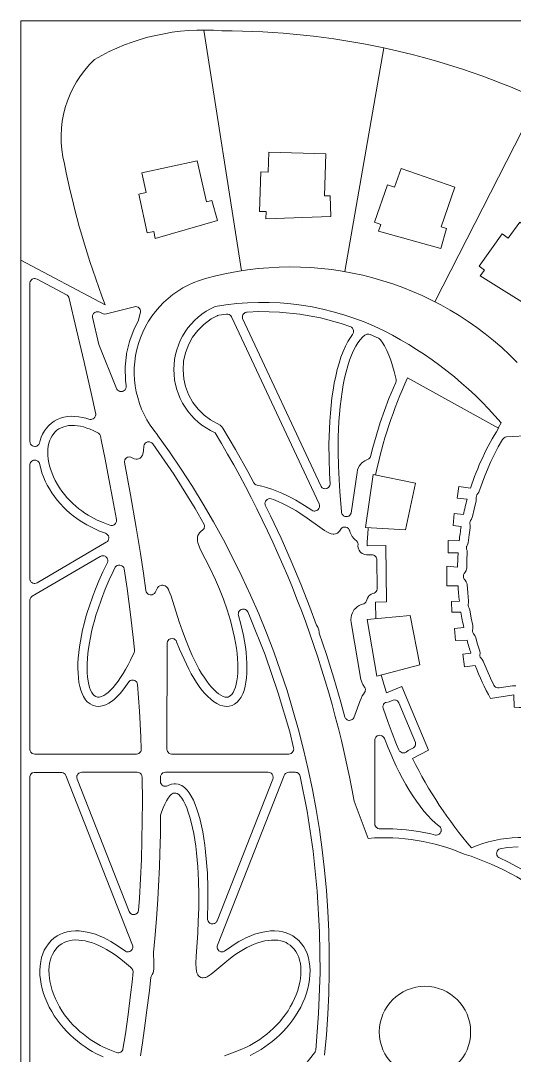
# Model space of a CAD drawing. Header units: inches. Extents: x 36 to 78.3, y 17.3 to 55.9.
# Drawn here: x 36.25 to 48.14, y 30.96 to 55.9 of the extents above; entities that cross this region are included whole.
import ezdxf

# ---------------------------------------------------------------- set-up
doc = ezdxf.new("R2010")
doc.units = ezdxf.units.IN
doc.layers.add('01_ORIGINAL_PLAN', color=7, linetype='CONTINUOUS', lineweight=20)
doc.layers.add('02_CONCEPT_CLOSED_AREAS', color=7, linetype='CONTINUOUS', lineweight=15)

msp = doc.modelspace()

# ---------------------------------------------------------------- linework, layer by layer
at = {"layer": '01_ORIGINAL_PLAN'}
for p, q in [((36.248, 17.906), (36.248, 55.9)), ((36.248, 55.9), (71.442, 55.9))]:
    msp.add_line(p, q, dxfattribs=at)
for points in [[(40.658, 55.675), (41.569, 49.871)], [(45, 55.245), (44.06, 49.85)], [(48.726, 54.013), (46.225, 49.126)], [(38.284, 49.049), (36.248, 50.129)], [(47.087, 44.63), (46.802, 44.667), (46.766, 44.393), (47.006, 44.362)], [(46.916, 43.993), (46.696, 44.016), (46.666, 43.73), (46.862, 43.709)], [(45.044, 43.247), (44.595, 43.241)], [(44.807, 41.482), (44.799, 41.881), (45.061, 41.886), (45.044, 43.247)], [(46.813, 43.357), (46.546, 43.371), (46.546, 43.074), (46.789, 43.074)], [(46.775, 42.728), (46.519, 42.748), (46.519, 42.277), (46.786, 42.274)], [(46.818, 41.908), (46.625, 41.902), (46.633, 41.638), (46.856, 41.638)], [(46.926, 41.27), (46.702, 41.249), (46.728, 40.961), (47.002, 40.962)], [(47.096, 40.651), (46.9, 40.63)], [(46.9, 40.63), (46.939, 40.324), (47.2, 40.358)], [(46.075, 38.317), (45.433, 39.849), (45.059, 39.693)], [(46.075, 38.317), (45.692, 38.109)]]:
    msp.add_lwpolyline(points, dxfattribs=at)
for points in [[(43.572, 51.68), (43.598, 52.69), (42.23, 52.734), (42.214, 52.252), (42.035, 52.258), (42.004, 51.303), (42.163, 51.298), (42.158, 51.123), (43.721, 51.177), (43.704, 51.675)], [(40.725, 51.537), (40.502, 52.523), (39.164, 52.23), (39.268, 51.758), (39.093, 51.72), (39.298, 50.787), (39.453, 50.821), (39.491, 50.65), (40.993, 51.087), (40.853, 51.565)], [(46.381, 50.933), (46.709, 51.889), (45.415, 52.34), (45.257, 51.885), (45.088, 51.944), (44.773, 51.041), (44.923, 50.989), (44.866, 50.824), (46.374, 50.409), (46.506, 50.889)], [(48.804, 49.422), (49.389, 50.246), (48.277, 51.045), (47.995, 50.654), (47.85, 50.758), (47.292, 49.982), (47.421, 49.889), (47.319, 49.747), (48.648, 48.921), (48.911, 49.345)], [(45.757, 44.748), (44.738, 44.957), (44.556, 43.684), (45.524, 43.622)], [(45.629, 41.562), (44.593, 41.461), (44.828, 40.095), (45.865, 40.369)]]:
    msp.add_lwpolyline(points, close=True, dxfattribs=at)
for points in [[(44.283, 37.084, 0.090917), (40.931, 45.968, -0.652582), (40.931, 49.011, -0.158741), (45.004, 48.425, -0.098355), (47.824, 46.203), (47.755, 46.078)], [(47.087, 44.63, -0.062406), (47.763, 46.073), (45.572, 47.29, 0.058367), (44.801, 44.944, 0.058367)], [(46.916, 43.993, -0.01479), (47.006, 44.362, -0.01479)], [(44.621, 43.68, 0.010358), (44.595, 43.241)], [(46.813, 43.357, -0.013879), (46.862, 43.709)], [(46.775, 42.728, -0.013523), (46.789, 43.074, -0.013523)], [(46.818, 41.908, -0.014342), (46.786, 42.274)], [(46.926, 41.27, -0.014645), (46.856, 41.638)], [(47.096, 40.651, -0.012679), (47.002, 40.962)], [(48.142, 39.35), (48.13, 39.649), (47.57, 39.561, -0.034306), (47.2, 40.358, -0.034306)], [(44.936, 40.124, 0.010564), (45.059, 39.693, 0.010564)], [(45.692, 38.109, 0.060935), (47.109, 35.956, -0.206423), (49.375, 35.99)], [(46.935, 35.809, 0.119192), (44.621, 36.188), (44.283, 37.084)]]:
    msp.add_lwpolyline(points, format="xyb", dxfattribs=at)
msp.add_circle((45.989, 31.521), 1.1, dxfattribs=at)
for centre, radius, start, end in [((40.658, 50.423), 5.252, 85.2142, 120.0956), ((41.139, 37.317), 18.339, 65.5622, 90.1344), ((39.813, 53.089), 2.593, 133.6015, 194.2753), ((57.911, 56.571), 21.019, 191.3089, 200.9684), ((42.751, 42.34), 7.624, 44.2289, 105.6047), ((41.312, 47.434), 2.33, 105.2161, 220.7715), ((22.064, 33.195), 21.619, 354.0583, 36.0319), ((47.898, 31.093), 8.26, 81.9573, 88.3074), ((44.996, 29.643), 6.464, 23.734, 72.5429)]:
    msp.add_arc(centre, radius, start, end, dxfattribs=at)
at = {"layer": '02_CONCEPT_CLOSED_AREAS'}
for points in [[(36.7, 45.714), (36.685, 45.686), (36.675, 45.674), (36.664, 45.663), (36.637, 45.646), (36.606, 45.637), (36.59, 45.636), (36.559, 45.639), (36.529, 45.651), (36.504, 45.67), (36.493, 45.682), (36.484, 45.695), (36.472, 45.724), (36.468, 45.756), (36.468, 49.564), (36.469, 49.579), (36.477, 49.609), (36.483, 49.623), (36.502, 49.647), (36.526, 49.667), (36.54, 49.674), (36.569, 49.682), (36.585, 49.684), (36.615, 49.681), (36.644, 49.67), (37.35, 49.295), (37.365, 49.286), (37.389, 49.263), (37.406, 49.234), (37.596, 48.447), (37.778, 47.666), (37.955, 46.885), (38.056, 46.417), (38.056, 46.402), (38.051, 46.371), (38.038, 46.343), (38.028, 46.33), (38.018, 46.319), (37.992, 46.301), (37.963, 46.29), (37.947, 46.288), (37.916, 46.289), (37.819, 46.318), (37.736, 46.338), (37.647, 46.353), (37.556, 46.362), (37.47, 46.364), (37.381, 46.358), (37.289, 46.342), (37.207, 46.319), (37.126, 46.286), (37.055, 46.248), (36.987, 46.2), (36.924, 46.145), (36.866, 46.08), (36.819, 46.014), (36.776, 45.936), (36.741, 45.856), (36.717, 45.781)], [(37.976, 48.751), (37.977, 48.782), (37.98, 48.797), (37.992, 48.825), (38.001, 48.838), (38.011, 48.849), (38.035, 48.868), (38.063, 48.88), (38.078, 48.883), (38.093, 48.884), (38.123, 48.881), (38.152, 48.87), (38.199, 48.846), (38.238, 48.834), (38.279, 48.829), (38.319, 48.832), (38.986, 49.006), (39.017, 49.01), (39.048, 49.006), (39.077, 48.993), (39.09, 48.985), (39.112, 48.962), (39.128, 48.935), (39.136, 48.905), (39.135, 48.873), (39.08, 48.66), (38.983, 48.472), (38.878, 48.193), (38.869, 48.166), (38.801, 47.877), (38.796, 47.849), (38.765, 47.557), (38.764, 47.529), (38.77, 47.238), (38.789, 47.095), (38.789, 47.063), (38.781, 47.033), (38.766, 47.005), (38.743, 46.983), (38.716, 46.967), (38.701, 46.962), (38.67, 46.957), (38.639, 46.962), (38.624, 46.967), (38.609, 46.974), (38.584, 46.993), (38.565, 47.018), (38.559, 47.033), (38.133, 48.092)], [(41.718, 45.034), (41.423, 45.564), (41.12, 46.08), (41.097, 46.113), (41.081, 46.129), (41.051, 46.153), (40.825, 46.275), (40.671, 46.388), (40.523, 46.532), (40.398, 46.695), (40.29, 46.89), (40.217, 47.083), (40.176, 47.27), (40.159, 47.481), (40.173, 47.692), (40.217, 47.896), (40.297, 48.105), (40.388, 48.27), (40.512, 48.434), (40.658, 48.58), (40.84, 48.714), (40.98, 48.788), (40.993, 48.794), (41.02, 48.801), (41.207, 48.826), (41.237, 48.826), (41.267, 48.818), (41.293, 48.804), (41.315, 48.783), (41.331, 48.758), (43.437, 44.249), (43.447, 44.219), (43.449, 44.204), (43.446, 44.173), (43.435, 44.143), (43.418, 44.118), (43.406, 44.107), (43.38, 44.09), (43.351, 44.08), (43.335, 44.078), (43.32, 44.078), (43.289, 44.085), (43.261, 44.099), (43.086, 44.215), (42.985, 44.277), (42.881, 44.338), (42.771, 44.399), (42.659, 44.456), (42.542, 44.51), (42.419, 44.561), (42.296, 44.606), (42.174, 44.645), (42.056, 44.676), (41.944, 44.699), (41.916, 44.709), (41.89, 44.726), (41.87, 44.748), (41.862, 44.761)], [(41.982, 48.888), (42.486, 48.875), (42.977, 48.824), (43.473, 48.733), (43.969, 48.601), (44.205, 48.516), (44.219, 48.508), (44.242, 48.487), (44.259, 48.459), (44.269, 48.429), (44.27, 48.413), (44.267, 48.381), (44.262, 48.366), (44.246, 48.338), (44.191, 48.263), (44.133, 48.169), (44.074, 48.055), (44.016, 47.924), (43.965, 47.788), (43.919, 47.645), (43.876, 47.49), (43.838, 47.328), (43.804, 47.16), (43.774, 46.989), (43.748, 46.805), (43.726, 46.623), (43.709, 46.438), (43.695, 46.248), (43.685, 46.061), (43.679, 45.876), (43.676, 45.689), (43.679, 45.328), (43.691, 44.989), (43.705, 44.728), (43.698, 44.697), (43.684, 44.669), (43.663, 44.646), (43.651, 44.636), (43.622, 44.623), (43.591, 44.617), (43.56, 44.619), (43.544, 44.624), (43.516, 44.638), (43.504, 44.648), (43.484, 44.672), (43.476, 44.686), (41.594, 48.717), (41.589, 48.748), (41.589, 48.764), (41.596, 48.794), (41.602, 48.808), (41.62, 48.834), (41.631, 48.845), (41.657, 48.862), (41.687, 48.872), (41.702, 48.873)], [(44.211, 44.031), (44.198, 44.002), (44.189, 43.989), (44.166, 43.967), (44.152, 43.958), (44.122, 43.947), (44.091, 43.944), (44.059, 43.95), (44.03, 43.963), (44.017, 43.973), (44.006, 43.984), (43.988, 44.011), (43.978, 44.041), (43.976, 44.057), (43.938, 44.549), (43.919, 44.841), (43.904, 45.164), (43.896, 45.508), (43.899, 45.868), (43.905, 46.053), (43.914, 46.235), (43.928, 46.418), (43.945, 46.599), (43.966, 46.777), (43.991, 46.954), (44.02, 47.123), (44.053, 47.285), (44.089, 47.435), (44.13, 47.581), (44.173, 47.716), (44.22, 47.84), (44.269, 47.953), (44.32, 48.052), (44.373, 48.138), (44.425, 48.209), (44.489, 48.277), (44.542, 48.319), (44.573, 48.335), (44.588, 48.34), (44.62, 48.344), (44.636, 48.343), (44.667, 48.334), (44.868, 48.245), (44.894, 48.229), (44.915, 48.207), (44.96, 48.147), (45.014, 48.06), (45.069, 47.953), (45.119, 47.84), (45.165, 47.716), (45.209, 47.581), (45.248, 47.439), (45.286, 47.281), (45.292, 47.249), (45.295, 47.22), (45.293, 47.206), (45.285, 47.178), (45.121, 46.796), (44.911, 46.214), (44.731, 45.609), (44.68, 45.396), (44.666, 45.369), (44.657, 45.358), (44.635, 45.338), (44.622, 45.331), (44.571, 45.309), (44.538, 45.292), (44.491, 45.258), (44.463, 45.233), (44.432, 45.199), (44.406, 45.162), (44.388, 45.128), (44.367, 45.075), (44.352, 45.012)], [(38.123, 45.954), (38.145, 45.934), (38.153, 45.922), (38.167, 45.895), (38.189, 45.794), (38.284, 45.326), (38.375, 44.858), (38.462, 44.39), (38.555, 43.871), (38.556, 43.856), (38.553, 43.825), (38.543, 43.795), (38.535, 43.782), (38.514, 43.759), (38.501, 43.75), (38.487, 43.742), (38.457, 43.733), (38.426, 43.731), (38.396, 43.738), (38.235, 43.799), (38.093, 43.862), (37.947, 43.938), (37.872, 43.982), (37.797, 44.03), (37.722, 44.082), (37.651, 44.136), (37.577, 44.196), (37.505, 44.261), (37.431, 44.333), (37.363, 44.405), (37.302, 44.477), (37.238, 44.56), (37.184, 44.637), (37.131, 44.721), (37.08, 44.812), (37.037, 44.9), (37.002, 44.982), (36.97, 45.07), (36.942, 45.165), (36.923, 45.245), (36.909, 45.33), (36.9, 45.422), (36.898, 45.494), (36.902, 45.571), (36.912, 45.645), (36.927, 45.714), (36.952, 45.79), (36.973, 45.838), (37.003, 45.893), (37.046, 45.952), (37.077, 45.986), (37.12, 46.025), (37.168, 46.058), (37.219, 46.086), (37.287, 46.113), (37.347, 46.129), (37.398, 46.138), (37.476, 46.144), (37.545, 46.142), (37.617, 46.135), (37.691, 46.122), (37.76, 46.106), (37.844, 46.08), (37.921, 46.051), (37.994, 46.02), (38.076, 45.981)], [(38.747, 45.254), (38.749, 45.285), (38.753, 45.3), (38.759, 45.314), (38.776, 45.34), (38.798, 45.36), (38.825, 45.375), (38.84, 45.379), (38.87, 45.382), (38.901, 45.377), (38.985, 45.339), (39.033, 45.33), (39.055, 45.33), (39.086, 45.337), (39.106, 45.344), (39.124, 45.354), (39.147, 45.374), (39.162, 45.39), (39.182, 45.424), (39.191, 45.448), (39.202, 45.492), (39.207, 45.534), (39.211, 45.644), (39.219, 45.675), (39.236, 45.703), (39.246, 45.715), (39.272, 45.734), (39.302, 45.745), (39.318, 45.748), (39.349, 45.747), (39.365, 45.743), (39.394, 45.73), (39.407, 45.721), (39.429, 45.697), (39.934, 44.968), (40.454, 44.138), (40.668, 43.756), (40.676, 43.724), (40.676, 43.708), (40.671, 43.676), (40.665, 43.661), (40.657, 43.646), (40.635, 43.622), (40.589, 43.587), (40.556, 43.554), (40.53, 43.515), (40.518, 43.488), (40.508, 43.449), (40.505, 43.409), (40.509, 43.357), (40.519, 43.31), (40.539, 43.25), (40.584, 43.147), (40.805, 42.711), (40.945, 42.418), (41.042, 42.193), (41.136, 41.952), (41.224, 41.7), (41.265, 41.569), (41.304, 41.436), (41.339, 41.302), (41.371, 41.168), (41.4, 41.034), (41.424, 40.902), (41.445, 40.772), (41.461, 40.645), (41.472, 40.521), (41.479, 40.397), (41.48, 40.289), (41.478, 40.181), (41.47, 40.081), (41.458, 39.989), (41.442, 39.905), (41.422, 39.832), (41.395, 39.757), (41.367, 39.702), (41.337, 39.659), (41.306, 39.628), (41.271, 39.604), (41.244, 39.594), (41.212, 39.59), (41.173, 39.594), (41.129, 39.606), (41.068, 39.636), (41.017, 39.669), (40.963, 39.713), (40.907, 39.766), (40.848, 39.829), (40.788, 39.901), (40.731, 39.977), (40.668, 40.07), (40.608, 40.165), (40.551, 40.262), (40.492, 40.372), (40.436, 40.482), (40.383, 40.594), (40.33, 40.712), (40.233, 40.949), (40.146, 41.181), (40.068, 41.407), (39.872, 42.03), (39.829, 42.143), (39.806, 42.191), (39.783, 42.226), (39.758, 42.253), (39.74, 42.267), (39.726, 42.276), (39.697, 42.286), (39.674, 42.291), (39.652, 42.291), (39.63, 42.286), (39.601, 42.276), (39.572, 42.256), (39.544, 42.226), (39.516, 42.182), (39.487, 42.119), (39.468, 42.094), (39.443, 42.075), (39.414, 42.062), (39.399, 42.059), (39.368, 42.059), (39.337, 42.067), (39.323, 42.073), (39.31, 42.082), (39.287, 42.104), (39.271, 42.131), (39.263, 42.162), (39.204, 42.585), (39.134, 43.056), (39.033, 43.685), (38.895, 44.469)], [(36.469, 45.202), (36.477, 45.232), (36.492, 45.259), (36.513, 45.281), (36.54, 45.297), (36.554, 45.302), (36.585, 45.307), (36.615, 45.304), (36.63, 45.299), (36.657, 45.285), (36.68, 45.264), (36.689, 45.251), (36.702, 45.223), (36.731, 45.101), (36.76, 45.002), (36.797, 44.902), (36.84, 44.801), (36.888, 44.705), (36.939, 44.613), (37.001, 44.515), (37.063, 44.426), (37.129, 44.342), (37.203, 44.254), (37.277, 44.176), (37.354, 44.1), (37.433, 44.03), (37.515, 43.962), (37.597, 43.901), (37.678, 43.844), (37.762, 43.792), (37.843, 43.744), (38.001, 43.662), (38.148, 43.597), (38.291, 43.542), (38.319, 43.527), (38.343, 43.506), (38.36, 43.479), (38.369, 43.448), (38.37, 43.432), (38.367, 43.4), (38.355, 43.371), (38.336, 43.345), (38.311, 43.326), (36.648, 42.35), (36.62, 42.338), (36.588, 42.333), (36.573, 42.334), (36.542, 42.342), (36.515, 42.358), (36.503, 42.368), (36.484, 42.393), (36.477, 42.407), (36.469, 42.438), (36.468, 42.453)], [(42.14, 44.221), (42.136, 44.236), (42.134, 44.268), (42.136, 44.284), (42.147, 44.314), (42.155, 44.327), (42.176, 44.351), (42.189, 44.36), (42.217, 44.374), (42.248, 44.38), (42.28, 44.377), (42.342, 44.355), (42.449, 44.31), (42.559, 44.26), (42.666, 44.205), (42.77, 44.148), (42.874, 44.088), (42.971, 44.028), (43.15, 43.909), (43.452, 43.692), (43.571, 43.61), (43.624, 43.578), (43.671, 43.553), (43.73, 43.531), (43.774, 43.523), (43.797, 43.522), (43.836, 43.528), (43.858, 43.535), (43.884, 43.549), (43.917, 43.575), (43.933, 43.596), (43.96, 43.643), (43.981, 43.666), (43.993, 43.675), (44.021, 43.688), (44.051, 43.694), (44.082, 43.692), (44.111, 43.682), (44.124, 43.674), (44.148, 43.655), (44.165, 43.629), (44.171, 43.615), (44.186, 43.563), (44.199, 43.528), (44.216, 43.494), (44.236, 43.462), (44.273, 43.416), (44.301, 43.39), (44.341, 43.357), (44.361, 43.331), (44.368, 43.316), (44.376, 43.284), (44.375, 43.23), (44.381, 43.188), (44.387, 43.168), (44.404, 43.133), (44.43, 43.096), (44.445, 43.081), (44.478, 43.055), (44.496, 43.045), (44.535, 43.029), (44.577, 43.022), (44.722, 43.022), (44.753, 43.014), (44.78, 42.999), (44.792, 42.989), (44.811, 42.964), (44.818, 42.95), (44.827, 42.92), (44.828, 42.904), (44.837, 42.212), (44.836, 42.197), (44.828, 42.166), (44.813, 42.139), (44.791, 42.116), (44.763, 42.1), (44.731, 42.09), (44.692, 42.073), (44.659, 42.05), (44.64, 42.033), (44.625, 42.015), (44.603, 41.981), (44.594, 41.961), (44.58, 41.912), (44.573, 41.897), (44.564, 41.883), (44.541, 41.86), (44.512, 41.844), (44.455, 41.826), (44.402, 41.801), (44.356, 41.771), (44.312, 41.732), (44.287, 41.703), (44.266, 41.674), (44.239, 41.626), (44.218, 41.57), (44.207, 41.518), (44.203, 41.459), (44.208, 41.394), (44.446, 40.019), (44.456, 39.98), (44.475, 39.931), (44.492, 39.897), (44.535, 39.836), (44.543, 39.822), (44.548, 39.807), (44.553, 39.776), (44.55, 39.745), (44.545, 39.73), (44.53, 39.703), (44.505, 39.667), (44.479, 39.62), (44.45, 39.556), (44.42, 39.484), (44.278, 39.097), (44.26, 39.071), (44.235, 39.05), (44.221, 39.043), (44.19, 39.034), (44.174, 39.032), (44.158, 39.033), (44.127, 39.041), (44.113, 39.047), (44.087, 39.067), (44.076, 39.079), (44.06, 39.106), (43.962, 39.474), (43.796, 40.046), (43.616, 40.62), (43.443, 41.132), (43.438, 41.148), (43.432, 41.211), (43.417, 41.257), (43.409, 41.276), (43.374, 41.328), (43.366, 41.345), (43.216, 41.759), (42.999, 42.314), (42.766, 42.873), (42.522, 43.423), (42.268, 43.962)], [(36.469, 41.936), (36.477, 41.966), (36.492, 41.993), (36.502, 42.004), (36.527, 42.024), (38.166, 42.985), (38.195, 42.998), (38.21, 43.001), (38.225, 43.002), (38.255, 42.999), (38.284, 42.988), (38.297, 42.979), (38.309, 42.97), (38.329, 42.946), (38.342, 42.918), (38.345, 42.903), (38.347, 42.872), (38.34, 42.842), (38.23, 42.613), (38.132, 42.396), (38.033, 42.158), (37.985, 42.029), (37.894, 41.768), (37.85, 41.63), (37.811, 41.494), (37.774, 41.356), (37.74, 41.214), (37.711, 41.077), (37.686, 40.939), (37.664, 40.803), (37.647, 40.667), (37.635, 40.534), (37.628, 40.409), (37.626, 40.288), (37.629, 40.17), (37.638, 40.057), (37.652, 39.947), (37.672, 39.846), (37.695, 39.763), (37.725, 39.682), (37.762, 39.604), (37.813, 39.527), (37.853, 39.482), (37.87, 39.466), (37.919, 39.428), (37.977, 39.398), (37.999, 39.389), (38.059, 39.374), (38.13, 39.37), (38.207, 39.379), (38.297, 39.409), (38.368, 39.445), (38.436, 39.489), (38.499, 39.539), (38.571, 39.605), (38.644, 39.684), (38.711, 39.764), (38.774, 39.849), (38.852, 39.962), (38.875, 39.983), (38.889, 39.992), (38.918, 40.002), (38.934, 40.005), (38.965, 40.004), (38.995, 39.994), (39.009, 39.986), (39.033, 39.966), (39.043, 39.954), (39.058, 39.926), (39.064, 39.895), (39.11, 39.255), (39.143, 38.632), (39.154, 38.329), (39.147, 38.297), (39.14, 38.283), (39.121, 38.257), (39.109, 38.246), (39.096, 38.237), (39.067, 38.224), (39.035, 38.22), (36.588, 38.22), (36.557, 38.224), (36.528, 38.236), (36.515, 38.245), (36.493, 38.267), (36.477, 38.294), (36.469, 38.324), (36.468, 38.34)], [(38.528, 42.722), (38.55, 42.746), (38.576, 42.764), (38.607, 42.774), (38.639, 42.775), (38.67, 42.768), (38.685, 42.761), (38.711, 42.743), (38.731, 42.718), (38.743, 42.689), (38.813, 42.21), (38.893, 41.588), (38.965, 40.965), (38.989, 40.733), (38.988, 40.702), (38.979, 40.672), (38.891, 40.482), (38.835, 40.372), (38.775, 40.262), (38.716, 40.161), (38.656, 40.066), (38.596, 39.977), (38.535, 39.896), (38.474, 39.824), (38.414, 39.76), (38.356, 39.706), (38.3, 39.662), (38.247, 39.629), (38.197, 39.606), (38.173, 39.598), (38.138, 39.591), (38.095, 39.592), (38.056, 39.604), (38.02, 39.628), (37.99, 39.659), (37.96, 39.702), (37.932, 39.757), (37.908, 39.822), (37.887, 39.897), (37.87, 39.981), (37.857, 40.081), (37.849, 40.181), (37.846, 40.289), (37.848, 40.402), (37.855, 40.521), (37.866, 40.645), (37.882, 40.768), (37.902, 40.902), (37.927, 41.034), (37.955, 41.168), (37.987, 41.302), (38.022, 41.433), (38.061, 41.566), (38.103, 41.7), (38.191, 41.952), (38.286, 42.195), (38.382, 42.418), (38.476, 42.618)], [(39.774, 40.9), (39.783, 40.93), (39.799, 40.957), (39.821, 40.98), (39.849, 40.995), (39.864, 41), (39.895, 41.004), (39.927, 40.999), (39.942, 40.994), (39.969, 40.977), (39.99, 40.954), (40.005, 40.927), (40.077, 40.745), (40.183, 40.504), (40.239, 40.385), (40.297, 40.27), (40.359, 40.155), (40.42, 40.05), (40.484, 39.949), (40.552, 39.85), (40.616, 39.764), (40.682, 39.684), (40.757, 39.604), (40.826, 39.54), (40.897, 39.484), (40.97, 39.438), (41.048, 39.401), (41.12, 39.379), (41.197, 39.37), (41.268, 39.374), (41.341, 39.393), (41.403, 39.425), (41.46, 39.469), (41.514, 39.527), (41.56, 39.595), (41.598, 39.672), (41.629, 39.756), (41.656, 39.854), (41.675, 39.952), (41.689, 40.059), (41.697, 40.169), (41.7, 40.283), (41.698, 40.41), (41.691, 40.536), (41.679, 40.667), (41.663, 40.803), (41.641, 40.938), (41.616, 41.077), (41.587, 41.214), (41.553, 41.353), (41.496, 41.563), (41.491, 41.594), (41.492, 41.61), (41.499, 41.64), (41.514, 41.667), (41.536, 41.69), (41.563, 41.706), (41.593, 41.715), (41.624, 41.716), (41.639, 41.713), (41.668, 41.702), (41.694, 41.684), (41.713, 41.66), (41.721, 41.646), (41.781, 41.512), (42.137, 40.61), (42.454, 39.688), (42.729, 38.753), (42.823, 38.369), (42.826, 38.338), (42.822, 38.307), (42.809, 38.279), (42.801, 38.266), (42.79, 38.254), (42.766, 38.236), (42.737, 38.224), (42.706, 38.22), (39.893, 38.22), (39.878, 38.221), (39.847, 38.229), (39.82, 38.245), (39.798, 38.267), (39.789, 38.28), (39.777, 38.309), (39.773, 38.34)], [(44.978, 39.329), (44.975, 39.36), (44.977, 39.375), (44.986, 39.405), (44.993, 39.419), (45.013, 39.443), (45.038, 39.461), (45.052, 39.467), (45.124, 39.482), (45.219, 39.52), (45.251, 39.524), (45.282, 39.52), (45.296, 39.516), (45.324, 39.5), (45.346, 39.478), (45.362, 39.451), (45.759, 38.5), (45.763, 38.469), (45.758, 38.437), (45.753, 38.422), (45.737, 38.394), (45.714, 38.372), (45.587, 38.302), (45.535, 38.266), (45.506, 38.253), (45.475, 38.247), (45.443, 38.251), (45.414, 38.262), (45.388, 38.281), (45.377, 38.293), (45.361, 38.321), (45.305, 38.452), (45.196, 38.727), (45.101, 38.982)], [(44.78, 38.568), (44.788, 38.598), (44.804, 38.625), (44.827, 38.648), (44.84, 38.656), (44.869, 38.668), (44.901, 38.672), (44.932, 38.667), (44.947, 38.662), (44.974, 38.646), (44.996, 38.623), (45.011, 38.596), (45.101, 38.37), (45.163, 38.223), (45.229, 38.076), (45.298, 37.928), (45.371, 37.78), (45.447, 37.633), (45.527, 37.489), (45.61, 37.348), (45.695, 37.213), (45.782, 37.083), (45.873, 36.96), (45.964, 36.844), (46.055, 36.74), (46.149, 36.642), (46.244, 36.554), (46.335, 36.481), (46.347, 36.471), (46.365, 36.446), (46.376, 36.417), (46.379, 36.402), (46.38, 36.386), (46.376, 36.355), (46.371, 36.341), (46.355, 36.314), (46.333, 36.292), (46.306, 36.277), (46.292, 36.272), (46.261, 36.268), (46.245, 36.268), (46.132, 36.296), (45.843, 36.352), (45.537, 36.393), (45.217, 36.417), (44.888, 36.421), (44.857, 36.428), (44.842, 36.435), (44.816, 36.454), (44.796, 36.479), (44.784, 36.509), (44.779, 36.541)], [(39.089, 34.448), (39.079, 34.418), (39.062, 34.393), (39.051, 34.382), (39.026, 34.364), (38.997, 34.354), (38.982, 34.351), (38.951, 34.353), (38.936, 34.356), (38.908, 34.369), (38.895, 34.378), (38.874, 34.4), (38.859, 34.427), (37.607, 37.616), (37.599, 37.646), (37.598, 37.662), (37.603, 37.692), (37.608, 37.707), (37.624, 37.734), (37.634, 37.745), (37.646, 37.756), (37.673, 37.771), (37.687, 37.776), (37.718, 37.78), (39.054, 37.78), (39.085, 37.776), (39.113, 37.764), (39.126, 37.756), (39.148, 37.734), (39.164, 37.707), (39.169, 37.693), (39.174, 37.662), (39.18, 37.078), (39.178, 36.612), (39.17, 36.145), (39.156, 35.679), (39.136, 35.212), (39.11, 34.746)], [(39.615, 37.674), (39.618, 37.689), (39.629, 37.719), (39.638, 37.732), (39.66, 37.755), (39.673, 37.764), (39.703, 37.776), (39.734, 37.78), (42.211, 37.78), (42.242, 37.776), (42.271, 37.764), (42.284, 37.756), (42.306, 37.734), (42.321, 37.707), (42.327, 37.692), (42.331, 37.662), (42.33, 37.646), (42.323, 37.616), (40.982, 34.203), (40.975, 34.189), (40.956, 34.163), (40.944, 34.152), (40.916, 34.136), (40.886, 34.128), (40.87, 34.127), (40.838, 34.131), (40.809, 34.144), (40.784, 34.164), (40.765, 34.19), (40.758, 34.204), (40.751, 34.235), (40.759, 34.663), (40.757, 35.003), (40.745, 35.348), (40.734, 35.521), (40.72, 35.692), (40.704, 35.862), (40.684, 36.027), (40.661, 36.186), (40.634, 36.344), (40.604, 36.49), (40.571, 36.635), (40.534, 36.768), (40.494, 36.894), (40.454, 37.004), (40.409, 37.106), (40.357, 37.208), (40.308, 37.284), (40.256, 37.352), (40.193, 37.415), (40.131, 37.459), (40.108, 37.472), (40.041, 37.497), (39.977, 37.506), (39.948, 37.506), (39.881, 37.495), (39.819, 37.47), (39.787, 37.453), (39.757, 37.443), (39.725, 37.442), (39.694, 37.449), (39.679, 37.456), (39.653, 37.474), (39.633, 37.499), (39.62, 37.528), (39.616, 37.559)], [(38.712, 31.103), (38.707, 31.089), (38.692, 31.063), (38.67, 31.041), (38.658, 31.033), (38.63, 31.021), (38.615, 31.018), (38.585, 31.017), (38.555, 31.024), (38.396, 31.086), (38.243, 31.156), (38.164, 31.196), (38.083, 31.241), (38, 31.29), (37.922, 31.342), (37.839, 31.4), (37.757, 31.464), (37.676, 31.532), (37.592, 31.608), (37.515, 31.685), (37.441, 31.767), (37.373, 31.848), (37.306, 31.937), (37.24, 32.033), (37.182, 32.128), (37.132, 32.22), (37.084, 32.318), (37.043, 32.417), (37.007, 32.517), (36.978, 32.616), (36.956, 32.715), (36.94, 32.811), (36.931, 32.906), (36.929, 33.006), (36.934, 33.095), (36.945, 33.179), (36.963, 33.259), (36.983, 33.322), (37.012, 33.39), (37.053, 33.463), (37.093, 33.519), (37.128, 33.559), (37.177, 33.603), (37.242, 33.648), (37.299, 33.679), (37.349, 33.699), (37.415, 33.718), (37.486, 33.731), (37.571, 33.738), (37.647, 33.736), (37.718, 33.729), (37.8, 33.715), (37.884, 33.695), (37.976, 33.666), (38.061, 33.634), (38.146, 33.596), (38.226, 33.557), (38.314, 33.508), (38.396, 33.459), (38.473, 33.409), (38.553, 33.353), (38.699, 33.243), (38.891, 33.083), (38.927, 33.051), (38.937, 33.037), (38.951, 33.008), (38.957, 32.975), (38.93, 32.723), (38.893, 32.412), (38.834, 31.945), (38.769, 31.478)]]:
    msp.add_lwpolyline(points, close=True, dxfattribs=at)
for points in [[(48.182, 39.862), (48.139, 39.868), (48.096, 39.866), (47.777, 39.816), (47.746, 39.815), (47.717, 39.822), (47.69, 39.836), (47.667, 39.856), (47.65, 39.882), (47.57, 40.047), (47.486, 40.238), (47.395, 40.46), (47.37, 40.497), (47.341, 40.528), (47.323, 40.556), (47.314, 40.588), (47.312, 40.605), (47.316, 40.654), (47.311, 40.697), (47.257, 40.87), (47.214, 41.021), (47.198, 41.062), (47.187, 41.081), (47.156, 41.121), (47.142, 41.151), (47.136, 41.183), (47.136, 41.2), (47.145, 41.25), (47.146, 41.272), (47.141, 41.316), (47.104, 41.494), (47.068, 41.696), (47.052, 41.738), (47.036, 41.767), (47.027, 41.799), (47.027, 41.833), (47.035, 41.868), (47.038, 41.911), (47.019, 42.11), (47.003, 42.311), (46.997, 42.338), (46.983, 42.373), (46.959, 42.41), (46.937, 42.436), (46.928, 42.45), (46.917, 42.479), (46.914, 42.495), (46.915, 42.526), (46.919, 42.542), (46.932, 42.571), (46.957, 42.605), (46.978, 42.642), (46.99, 42.679), (46.994, 42.703), (46.999, 42.894), (47.008, 43.083), (47.003, 43.124), (46.992, 43.159), (46.989, 43.19), (46.993, 43.22), (46.998, 43.234), (47.014, 43.267), (47.028, 43.309), (47.053, 43.504), (47.08, 43.675), (47.082, 43.716), (47.071, 43.793), (47.075, 43.824), (47.087, 43.854), (47.108, 43.886), (47.118, 43.905), (47.131, 43.946), (47.172, 44.125), (47.224, 44.326), (47.226, 44.37), (47.223, 44.406), (47.228, 44.439), (47.241, 44.469), (47.264, 44.499), (47.286, 44.536), (47.428, 44.929), (47.578, 45.276), (47.755, 45.627), (47.861, 45.807), (47.871, 45.82), (47.895, 45.843), (47.924, 45.859), (47.957, 45.865), (48.558, 45.904)], [(36.468, 29.552), (36.469, 37.676), (36.477, 37.706), (36.484, 37.72), (36.503, 37.745), (36.528, 37.764), (36.542, 37.771), (36.572, 37.779), (37.24, 37.779), (37.271, 37.771), (37.298, 37.754), (37.32, 37.732), (37.336, 37.704), (38.942, 33.615), (38.95, 33.585), (38.949, 33.554), (38.941, 33.524), (38.934, 33.51), (38.925, 33.497), (38.903, 33.475), (38.877, 33.46), (38.847, 33.452), (38.816, 33.452), (38.8, 33.455), (38.772, 33.466), (38.596, 33.591), (38.51, 33.647), (38.423, 33.699), (38.332, 33.75), (38.24, 33.795), (38.139, 33.84), (38.047, 33.875), (37.951, 33.905), (37.847, 33.93), (37.755, 33.946), (37.66, 33.956), (37.565, 33.958), (37.46, 33.95), (37.366, 33.933), (37.288, 33.911), (37.207, 33.879), (37.127, 33.836), (37.049, 33.783), (36.981, 33.722), (36.914, 33.647), (36.859, 33.568), (36.815, 33.489), (36.778, 33.4), (36.75, 33.314), (36.729, 33.218), (36.714, 33.105), (36.708, 33.002), (36.711, 32.893), (36.721, 32.785), (36.739, 32.674), (36.765, 32.562), (36.797, 32.45), (36.837, 32.339), (36.883, 32.229), (36.936, 32.12), (36.995, 32.012), (37.058, 31.909), (37.125, 31.812), (37.198, 31.715), (37.276, 31.621), (37.357, 31.533), (37.441, 31.448), (37.527, 31.369), (37.614, 31.296), (37.705, 31.226), (37.798, 31.16), (37.888, 31.101), (37.973, 31.05), (38.06, 31.002), (38.147, 30.958), (38.233, 30.917)], [(41.779, 30.956), (41.869, 31.002), (41.956, 31.05), (42.041, 31.101), (42.131, 31.16), (42.22, 31.222), (42.31, 31.292), (42.4, 31.367), (42.489, 31.448), (42.57, 31.53), (42.65, 31.618), (42.732, 31.716), (42.805, 31.812), (42.871, 31.908), (42.935, 32.013), (42.994, 32.12), (43.046, 32.229), (43.092, 32.338), (43.134, 32.457), (43.166, 32.567), (43.191, 32.679), (43.208, 32.785), (43.218, 32.895), (43.221, 33.002), (43.216, 33.105), (43.202, 33.209), (43.182, 33.304), (43.149, 33.408), (43.109, 33.499), (43.069, 33.571), (43.018, 33.644), (42.949, 33.722), (42.878, 33.785), (42.806, 33.835), (42.737, 33.872), (42.641, 33.911), (42.561, 33.934), (42.472, 33.95), (42.367, 33.958), (42.269, 33.956), (42.175, 33.946), (42.083, 33.93), (41.978, 33.905), (41.883, 33.875), (41.79, 33.84), (41.69, 33.795), (41.597, 33.75), (41.505, 33.699), (41.417, 33.646), (41.333, 33.591), (41.158, 33.466), (41.129, 33.455), (41.098, 33.451), (41.067, 33.455), (41.039, 33.467), (41.026, 33.475), (41.004, 33.497), (40.988, 33.524), (40.983, 33.539), (40.979, 33.569), (40.98, 33.585), (40.987, 33.615), (42.594, 37.704), (42.609, 37.732), (42.631, 37.754), (42.644, 37.763), (42.674, 37.776), (42.705, 37.78), (42.867, 37.78), (42.882, 37.779), (42.911, 37.772), (42.937, 37.757), (42.959, 37.737), (42.975, 37.712), (42.985, 37.683), (43.15, 36.844), (43.294, 35.879), (43.394, 34.912), (43.45, 33.935), (43.462, 32.953), (43.427, 31.963), (43.356, 31.079), (43.354, 31.065), (43.345, 31.038), (43.33, 31.014), (42.999, 30.601)], [(39.134, 30.944), (39.182, 31.259), (39.248, 31.73), (39.29, 32.045), (39.349, 32.516), (39.385, 32.83), (39.393, 32.861), (39.419, 32.906), (39.436, 32.942), (39.448, 32.986), (39.455, 33.041), (39.458, 33.105), (39.458, 33.177), (39.447, 33.432), (39.478, 33.775), (39.516, 34.246), (39.549, 34.718), (39.567, 35.033), (39.589, 35.504), (39.601, 35.82), (39.613, 36.291), (39.62, 36.746), (39.641, 36.817), (39.68, 36.921), (39.719, 37.012), (39.76, 37.091), (39.8, 37.156), (39.849, 37.218), (39.874, 37.242), (39.897, 37.26), (39.925, 37.274), (39.941, 37.278), (39.957, 37.281), (39.989, 37.278), (40.019, 37.268), (40.056, 37.242), (40.091, 37.206), (40.13, 37.156), (40.17, 37.091), (40.21, 37.012), (40.25, 36.921), (40.286, 36.822), (40.324, 36.702), (40.358, 36.577), (40.389, 36.443), (40.418, 36.301), (40.443, 36.154), (40.465, 35.999), (40.485, 35.838), (40.502, 35.671), (40.515, 35.504), (40.525, 35.337), (40.533, 35.166), (40.54, 34.831), (40.537, 34.504), (40.528, 34.194), (40.514, 33.91), (40.478, 33.34), (40.471, 33.175), (40.473, 33.051), (40.48, 32.996), (40.493, 32.942), (40.516, 32.895), (40.535, 32.873), (40.567, 32.847), (40.591, 32.836), (40.618, 32.829), (40.646, 32.826), (40.687, 32.831), (40.705, 32.836), (40.74, 32.851), (40.79, 32.88), (40.838, 32.915), (40.929, 32.989), (41.164, 33.189), (41.302, 33.298), (41.376, 33.353), (41.457, 33.409), (41.537, 33.461), (41.615, 33.508), (41.699, 33.554), (41.788, 33.599), (41.874, 33.636), (41.96, 33.668), (42.045, 33.695), (42.129, 33.715), (42.212, 33.729), (42.292, 33.737), (42.37, 33.737), (42.444, 33.731), (42.514, 33.718), (42.58, 33.699), (42.642, 33.673), (42.688, 33.648), (42.742, 33.612), (42.791, 33.568), (42.836, 33.519), (42.877, 33.463), (42.912, 33.401), (42.946, 33.322), (42.969, 33.248), (42.986, 33.169), (42.997, 33.085), (43.001, 32.997), (42.998, 32.906), (42.989, 32.811), (42.974, 32.715), (42.953, 32.623), (42.922, 32.517), (42.887, 32.417), (42.848, 32.324), (42.797, 32.22), (42.744, 32.123), (42.689, 32.033), (42.623, 31.937), (42.559, 31.852), (42.488, 31.767), (42.414, 31.685), (42.337, 31.608), (42.254, 31.532), (42.177, 31.467), (42.094, 31.403), (42.008, 31.342), (41.929, 31.29), (41.847, 31.241), (41.766, 31.196), (41.686, 31.156), (41.534, 31.086), (41.393, 31.031), (41.157, 30.944)], [(48.315, 35.444), (48.002, 35.612), (47.77, 35.723), (47.745, 35.744), (47.736, 35.756), (47.721, 35.785), (47.717, 35.8), (47.715, 35.832), (47.717, 35.848), (47.728, 35.878), (47.746, 35.904), (47.77, 35.925), (47.799, 35.938), (47.969, 35.968), (48.236, 35.986)]]:
    msp.add_lwpolyline(points, dxfattribs=at)

doc.saveas('drawing.dxf')
